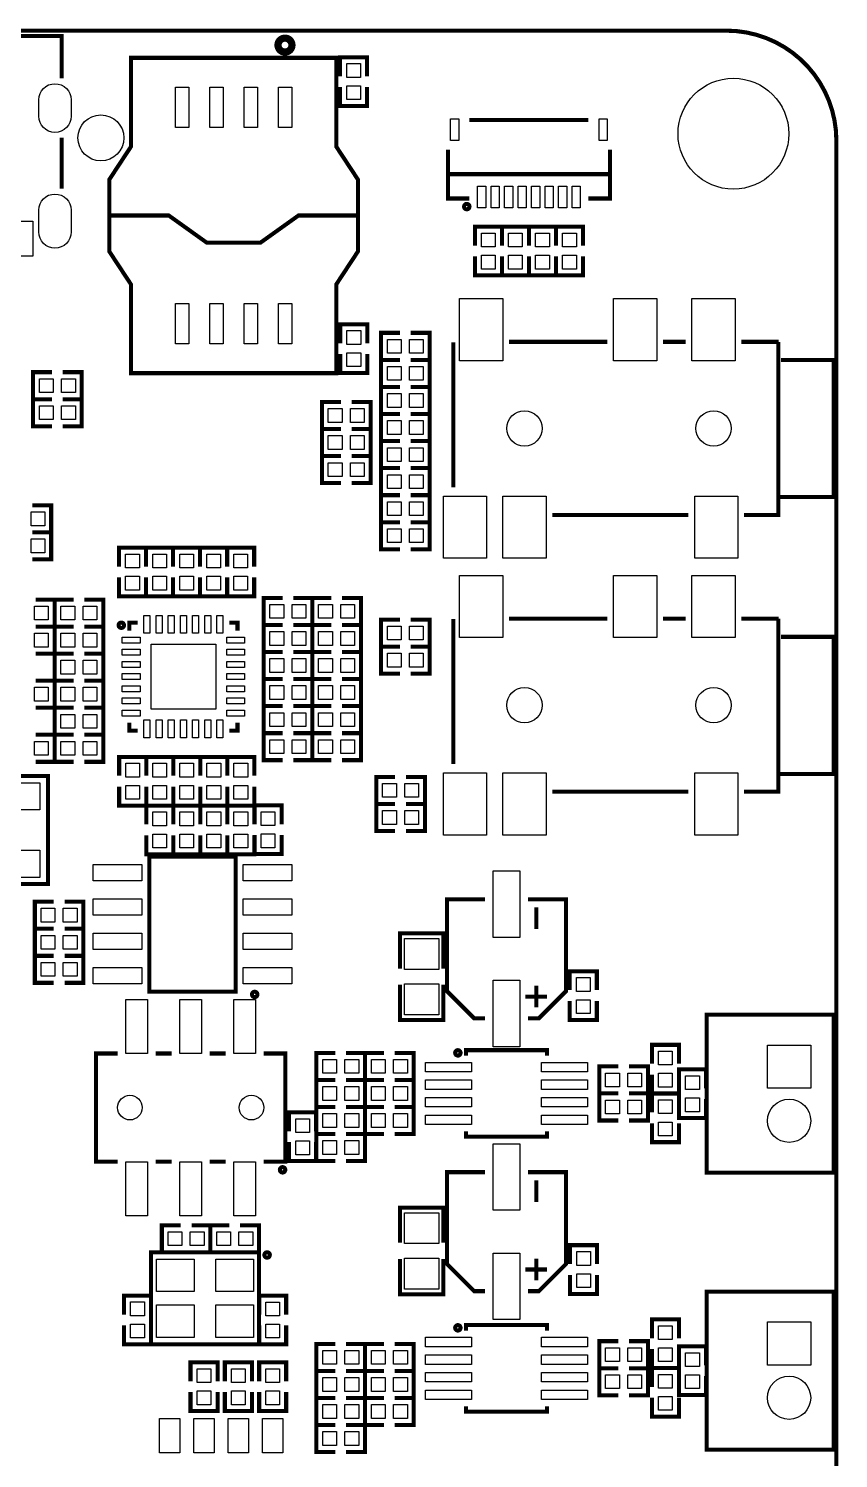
# Model space of a CAD drawing. Extents: x -3 to 4403, y -3 to 3388.
# Drawn here: x 3223 to 4403, y 1306 to 3387 of the extents above; entities that cross this region are included whole.
import ezdxf

# ---------------------------------------------------------------- set-up
doc = ezdxf.new("R2010")
doc.units = 0
for name, color, linetype in [('BG_OUTLINE', 3, 'CONTINUOUS'), ('PG_SILKSCREEN_TOP', 85, 'CONTINUOUS'), ('PIN_TOP', 12, 'CONTINUOUS')]:
    doc.layers.add(name, color=color, linetype=linetype)

msp = doc.modelspace()

# ---------------------------------------------------------------- linework, layer by layer
at = {"layer": 'BG_OUTLINE', "const_width": 6}
msp.add_lwpolyline([(160, 0), (4240, 0, 0.414214), (4400, 160), (4400, 3224, 0.414214), (4240, 3384), (160, 3384, 0.414214), (0, 3224), (0, 160, 0.414214), (160, 0)], format="xyb", dxfattribs=at)
at = {"layer": 'PG_SILKSCREEN_TOP', "const_width": 5.91}
for points in [[(3271.47, 3314.38), (3271.47, 3376.31), (2911.47, 3376.31), (2911.47, 3314.38)], [(3671.45, 3344.44), (3671.45, 3215.11), (3702.94, 3167.27), (3702.94, 3062.55), (3671.45, 3014.71), (3671.45, 2885.38), (3372.23, 2885.38), (3372.23, 3014.71), (3340.74, 3062.55), (3340.74, 3167.27), (3372.23, 3215.11), (3372.23, 3344.44), (3671.45, 3344.44)], [(3676.93, 3317.65), (3676.93, 3345.21), (3716.31, 3345.21), (3716.31, 3317.65)], [(3676.93, 3301.91), (3676.93, 3274.35), (3716.31, 3274.35), (3716.31, 3301.91)], [(4038.7, 3253.86), (3865.48, 3253.86)], [(3271.47, 3153.75), (3271.47, 3228.4)], [(3865.48, 3139.69), (3833.98, 3139.69), (3833.98, 3210.56)], [(4038.7, 3139.69), (4070.2, 3139.69), (4070.2, 3210.56)], [(4070.2, 3175.12), (3833.98, 3175.12)], [(3702.94, 3114.91), (3616.33, 3114.91), (3561.21, 3075.54), (3482.47, 3075.54), (3427.35, 3114.91), (3340.74, 3114.91)], [(3873.33, 3070.98), (3873.33, 3098.54), (3912.71, 3098.54), (3912.71, 3070.98)], [(3912.71, 3070.98), (3912.71, 3098.54), (3952.09, 3098.54), (3952.09, 3070.98)], [(3991.47, 3070.98), (3991.47, 3098.54), (3952.09, 3098.54), (3952.09, 3070.98)], [(3991.47, 3070.98), (3991.47, 3098.54), (4030.85, 3098.54), (4030.85, 3070.98)], [(3873.33, 3055.24), (3873.33, 3027.68), (3912.71, 3027.68), (3912.71, 3055.24)], [(3912.71, 3055.24), (3912.71, 3027.68), (3952.09, 3027.68), (3952.09, 3055.24)], [(3991.47, 3055.24), (3991.47, 3027.68), (3952.09, 3027.68), (3952.09, 3055.24)], [(3991.47, 3055.24), (3991.47, 3027.68), (4030.85, 3027.68), (4030.85, 3055.24)], [(3716.67, 2928.98), (3716.67, 2956.54), (3677.29, 2956.54), (3677.29, 2928.98)], [(3764.18, 2904.7), (3736.62, 2904.7), (3736.62, 2944.08), (3764.18, 2944.08)], [(3779.92, 2904.7), (3807.48, 2904.7), (3807.48, 2944.08), (3779.92, 2944.08)], [(3716.67, 2913.24), (3716.67, 2885.68), (3677.29, 2885.68), (3677.29, 2913.24)], [(3841.88, 2930.39), (3841.88, 2719.41)], [(4066.37, 2930.98), (3923.14, 2930.98)], [(4180.54, 2930.98), (4147.55, 2930.98)], [(4316.02, 2930.98), (4261.72, 2930.98)], [(4315.62, 2930.98), (4315.62, 2679.02), (4265.66, 2679.02)], [(3764.18, 2865.32), (3736.62, 2865.32), (3736.62, 2904.7), (3764.18, 2904.7)], [(3779.92, 2865.32), (3807.48, 2865.32), (3807.48, 2904.7), (3779.92, 2904.7)], [(4315.62, 2705), (4395.94, 2705), (4395.94, 2904.61), (4319.36, 2904.61)], [(3257.23, 2886.87), (3229.67, 2886.87), (3229.67, 2847.49), (3257.23, 2847.49)], [(3272.97, 2886.87), (3300.53, 2886.87), (3300.53, 2847.49), (3272.97, 2847.49)], [(3764.18, 2865.32), (3736.62, 2865.32), (3736.62, 2825.94), (3764.18, 2825.94)], [(3779.92, 2865.32), (3807.48, 2865.32), (3807.48, 2825.94), (3779.92, 2825.94)], [(3257.23, 2847.49), (3229.67, 2847.49), (3229.67, 2808.11), (3257.23, 2808.11)], [(3272.97, 2847.49), (3300.53, 2847.49), (3300.53, 2808.11), (3272.97, 2808.11)], [(3678.13, 2804.07), (3650.57, 2804.07), (3650.57, 2843.45), (3678.13, 2843.45)], [(3693.87, 2804.07), (3721.43, 2804.07), (3721.43, 2843.45), (3693.87, 2843.45)], [(3764.18, 2786.56), (3736.62, 2786.56), (3736.62, 2825.94), (3764.18, 2825.94)], [(3779.92, 2786.56), (3807.48, 2786.56), (3807.48, 2825.94), (3779.92, 2825.94)], [(3678.13, 2764.69), (3650.57, 2764.69), (3650.57, 2804.07), (3678.13, 2804.07)], [(3693.87, 2764.69), (3721.43, 2764.69), (3721.43, 2804.07), (3693.87, 2804.07)], [(3764.18, 2786.56), (3736.62, 2786.56), (3736.62, 2747.18), (3764.18, 2747.18)], [(3779.92, 2786.56), (3807.48, 2786.56), (3807.48, 2747.18), (3779.92, 2747.18)], [(3678.13, 2725.31), (3650.57, 2725.31), (3650.57, 2764.69), (3678.13, 2764.69)], [(3693.87, 2725.31), (3721.43, 2725.31), (3721.43, 2764.69), (3693.87, 2764.69)], [(3764.18, 2747.18), (3736.62, 2747.18), (3736.62, 2707.8), (3764.18, 2707.8)], [(3779.92, 2747.18), (3807.48, 2747.18), (3807.48, 2707.8), (3779.92, 2707.8)], [(3764.18, 2707.8), (3736.62, 2707.8), (3736.62, 2668.42), (3764.18, 2668.42)], [(3779.92, 2707.8), (3807.48, 2707.8), (3807.48, 2668.42), (3779.92, 2668.42)], [(3228.42, 2693.06), (3255.98, 2693.06), (3255.98, 2653.68), (3228.42, 2653.68)], [(3764.18, 2668.42), (3736.62, 2668.42), (3736.62, 2629.04), (3764.18, 2629.04)], [(3779.92, 2668.42), (3807.48, 2668.42), (3807.48, 2629.04), (3779.92, 2629.04)], [(4184.48, 2679.02), (3986.13, 2679.02)], [(3228.42, 2614.3), (3255.98, 2614.3), (3255.98, 2653.68), (3228.42, 2653.68)], [(3354.88, 2603.75), (3354.88, 2631.31), (3394.26, 2631.31), (3394.26, 2603.75)], [(3433.64, 2603.75), (3433.64, 2631.31), (3394.26, 2631.31), (3394.26, 2603.75)], [(3473.02, 2603.75), (3473.02, 2631.31), (3433.64, 2631.31), (3433.64, 2603.75)], [(3473.02, 2603.75), (3473.02, 2631.31), (3512.4, 2631.31), (3512.4, 2603.75)], [(3551.78, 2603.75), (3551.78, 2631.31), (3512.4, 2631.31), (3512.4, 2603.75)], [(3354.88, 2588.01), (3354.88, 2560.45), (3394.26, 2560.45), (3394.26, 2588.01)], [(3433.64, 2588.01), (3433.64, 2560.45), (3394.26, 2560.45), (3394.26, 2588.01)], [(3473.02, 2588.01), (3473.02, 2560.45), (3433.64, 2560.45), (3433.64, 2588.01)], [(3473.02, 2588.01), (3473.02, 2560.45), (3512.4, 2560.45), (3512.4, 2588.01)], [(3551.78, 2588.01), (3551.78, 2560.45), (3512.4, 2560.45), (3512.4, 2588.01)], [(3593.11, 2558.27), (3565.55, 2558.27), (3565.55, 2518.89), (3593.11, 2518.89)], [(3608.85, 2558.27), (3636.41, 2558.27), (3636.41, 2518.89), (3608.85, 2518.89)], [(3663.97, 2558.27), (3636.41, 2558.27), (3636.41, 2518.89), (3663.97, 2518.89)], [(3679.71, 2558.27), (3707.27, 2558.27), (3707.27, 2518.89), (3679.71, 2518.89)], [(3233.51, 2555.85), (3261.07, 2555.85), (3261.07, 2516.47), (3233.51, 2516.47)], [(3288.63, 2516.47), (3261.07, 2516.47), (3261.07, 2555.85), (3288.63, 2555.85)], [(3304.37, 2516.47), (3331.93, 2516.47), (3331.93, 2555.85), (3304.37, 2555.85)], [(3233.51, 2477.09), (3261.07, 2477.09), (3261.07, 2516.47), (3233.51, 2516.47)], [(3288.63, 2516.47), (3261.07, 2516.47), (3261.07, 2477.09), (3288.63, 2477.09)], [(3304.37, 2516.47), (3331.93, 2516.47), (3331.93, 2477.09), (3304.37, 2477.09)], [(3370, 2510.57), (3370, 2522.38), (3381.81, 2522.38)], [(3515.67, 2522.38), (3527.48, 2522.38), (3527.48, 2510.57)], [(3593.11, 2518.89), (3565.55, 2518.89), (3565.55, 2479.51), (3593.11, 2479.51)], [(3608.85, 2518.89), (3636.41, 2518.89), (3636.41, 2479.51), (3608.85, 2479.51)], [(3663.97, 2518.89), (3636.41, 2518.89), (3636.41, 2479.51), (3663.97, 2479.51)], [(3679.71, 2518.89), (3707.27, 2518.89), (3707.27, 2479.51), (3679.71, 2479.51)], [(3764.18, 2526.69), (3736.62, 2526.69), (3736.62, 2487.31), (3764.18, 2487.31)], [(3779.92, 2526.69), (3807.48, 2526.69), (3807.48, 2487.31), (3779.92, 2487.31)], [(3841.88, 2527.39), (3841.88, 2316.41)], [(4066.37, 2527.98), (3923.14, 2527.98)], [(4180.54, 2527.98), (4147.55, 2527.98)], [(4316.02, 2527.98), (4261.72, 2527.98)], [(4315.62, 2527.98), (4315.62, 2276.02), (4265.66, 2276.02)], [(4315.62, 2302), (4395.94, 2302), (4395.94, 2501.61), (4319.36, 2501.61)], [(3288.63, 2437.71), (3261.07, 2437.71), (3261.07, 2477.09), (3288.63, 2477.09)], [(3304.37, 2437.71), (3331.93, 2437.71), (3331.93, 2477.09), (3304.37, 2477.09)], [(3593.11, 2479.51), (3565.55, 2479.51), (3565.55, 2440.13), (3593.11, 2440.13)], [(3608.85, 2479.51), (3636.41, 2479.51), (3636.41, 2440.13), (3608.85, 2440.13)], [(3663.97, 2479.51), (3636.41, 2479.51), (3636.41, 2440.13), (3663.97, 2440.13)], [(3679.71, 2479.51), (3707.27, 2479.51), (3707.27, 2440.13), (3679.71, 2440.13)], [(3764.18, 2447.93), (3736.62, 2447.93), (3736.62, 2487.31), (3764.18, 2487.31)], [(3779.92, 2447.93), (3807.48, 2447.93), (3807.48, 2487.31), (3779.92, 2487.31)], [(3233.51, 2437.71), (3261.07, 2437.71), (3261.07, 2398.33), (3233.51, 2398.33)], [(3288.63, 2398.33), (3261.07, 2398.33), (3261.07, 2437.71), (3288.63, 2437.71)], [(3304.37, 2398.33), (3331.93, 2398.33), (3331.93, 2437.71), (3304.37, 2437.71)], [(3593.11, 2440.13), (3565.55, 2440.13), (3565.55, 2400.75), (3593.11, 2400.75)], [(3608.85, 2440.13), (3636.41, 2440.13), (3636.41, 2400.75), (3608.85, 2400.75)], [(3663.97, 2440.13), (3636.41, 2440.13), (3636.41, 2400.75), (3663.97, 2400.75)], [(3679.71, 2440.13), (3707.27, 2440.13), (3707.27, 2400.75), (3679.71, 2400.75)], [(3288.63, 2398.33), (3261.07, 2398.33), (3261.07, 2358.95), (3288.63, 2358.95)], [(3304.37, 2398.33), (3331.93, 2398.33), (3331.93, 2358.95), (3304.37, 2358.95)], [(3593.11, 2400.75), (3565.55, 2400.75), (3565.55, 2361.37), (3593.11, 2361.37)], [(3608.85, 2400.75), (3636.41, 2400.75), (3636.41, 2361.37), (3608.85, 2361.37)], [(3663.97, 2400.75), (3636.41, 2400.75), (3636.41, 2361.37), (3663.97, 2361.37)], [(3679.71, 2400.75), (3707.27, 2400.75), (3707.27, 2361.37), (3679.71, 2361.37)], [(3381.81, 2364.9), (3370, 2364.9), (3370, 2376.71)], [(3527.48, 2376.71), (3527.48, 2364.9), (3515.67, 2364.9)], [(3233.51, 2358.95), (3261.07, 2358.95), (3261.07, 2319.57), (3233.51, 2319.57)], [(3288.63, 2319.57), (3261.07, 2319.57), (3261.07, 2358.95), (3288.63, 2358.95)], [(3304.37, 2319.57), (3331.93, 2319.57), (3331.93, 2358.95), (3304.37, 2358.95)], [(3593.11, 2361.37), (3565.55, 2361.37), (3565.55, 2321.99), (3593.11, 2321.99)], [(3608.85, 2361.37), (3636.41, 2361.37), (3636.41, 2321.99), (3608.85, 2321.99)], [(3663.97, 2361.37), (3636.41, 2361.37), (3636.41, 2321.99), (3663.97, 2321.99)], [(3679.71, 2361.37), (3707.27, 2361.37), (3707.27, 2321.99), (3679.71, 2321.99)], [(3355.1, 2299.27), (3355.1, 2326.83), (3394.48, 2326.83), (3394.48, 2299.27)], [(3433.86, 2299.27), (3433.86, 2326.83), (3394.48, 2326.83), (3394.48, 2299.27)], [(3473.24, 2299.27), (3473.24, 2326.83), (3433.86, 2326.83), (3433.86, 2299.27)], [(3512.62, 2299.27), (3512.62, 2326.83), (3473.24, 2326.83), (3473.24, 2299.27)], [(3552, 2299.27), (3552, 2326.83), (3512.62, 2326.83), (3512.62, 2299.27)], [(3157.03, 2141.61), (3157.03, 2299.09), (3251.51, 2299.09), (3251.51, 2141.61), (3157.03, 2141.61)], [(3757.18, 2297.69), (3729.62, 2297.69), (3729.62, 2258.31), (3757.18, 2258.31)], [(3772.92, 2297.69), (3800.48, 2297.69), (3800.48, 2258.31), (3772.92, 2258.31)], [(3355.1, 2283.53), (3355.1, 2255.97), (3394.48, 2255.97), (3394.48, 2283.53)], [(3433.86, 2283.53), (3433.86, 2255.97), (3394.48, 2255.97), (3394.48, 2283.53)], [(3473.24, 2283.53), (3473.24, 2255.97), (3433.86, 2255.97), (3433.86, 2283.53)], [(3512.62, 2283.53), (3512.62, 2255.97), (3473.24, 2255.97), (3473.24, 2283.53)], [(3552, 2283.53), (3552, 2255.97), (3512.62, 2255.97), (3512.62, 2283.53)], [(4184.48, 2276.02), (3986.13, 2276.02)], [(3433.86, 2228.41), (3433.86, 2255.97), (3394.48, 2255.97), (3394.48, 2228.41)], [(3473.24, 2228.41), (3473.24, 2255.97), (3433.86, 2255.97), (3433.86, 2228.41)], [(3512.62, 2228.41), (3512.62, 2255.97), (3473.24, 2255.97), (3473.24, 2228.41)], [(3552, 2228.41), (3552, 2255.97), (3512.62, 2255.97), (3512.62, 2228.41)], [(3552.32, 2228.59), (3552.32, 2256.15), (3591.7, 2256.15), (3591.7, 2228.59)], [(3757.18, 2218.93), (3729.62, 2218.93), (3729.62, 2258.31), (3757.18, 2258.31)], [(3772.92, 2218.93), (3800.48, 2218.93), (3800.48, 2258.31), (3772.92, 2258.31)], [(3433.86, 2212.67), (3433.86, 2185.11), (3394.48, 2185.11), (3394.48, 2212.67)], [(3473.24, 2212.67), (3473.24, 2185.11), (3433.86, 2185.11), (3433.86, 2212.67)], [(3512.62, 2212.67), (3512.62, 2185.11), (3473.24, 2185.11), (3473.24, 2212.67)], [(3552, 2212.67), (3552, 2185.11), (3512.62, 2185.11), (3512.62, 2212.67)], [(3552.32, 2212.85), (3552.32, 2185.29), (3591.7, 2185.29), (3591.7, 2212.85)], [(3398.99, 1984.94), (3398.99, 2181.8), (3524.97, 2181.8), (3524.97, 1984.94), (3398.99, 1984.94)], [(3259.75, 2076.61), (3232.19, 2076.61), (3232.19, 2115.99), (3259.75, 2115.99)], [(3275.49, 2076.61), (3303.05, 2076.61), (3303.05, 2115.99), (3275.49, 2115.99)], [(3887.9, 1946.3), (3872.16, 1946.3), (3832.79, 1985.67), (3832.79, 2119.52), (3887.9, 2119.52)], [(3950.9, 1946.3), (3966.64, 1946.3), (4006.01, 1985.67), (4006.01, 2119.52), (3950.9, 2119.52)], [(3962.71, 2076.22), (3962.71, 2107.71)], [(3259.75, 2037.23), (3232.19, 2037.23), (3232.19, 2076.61), (3259.75, 2076.61)], [(3275.49, 2037.23), (3303.05, 2037.23), (3303.05, 2076.61), (3275.49, 2076.61)], [(3827.23, 2018.67), (3827.23, 2069.85), (3764.23, 2069.85), (3764.23, 2018.67)], [(3259.75, 1997.85), (3232.19, 1997.85), (3232.19, 2037.23), (3259.75, 2037.23)], [(3275.49, 1997.85), (3303.05, 1997.85), (3303.05, 2037.23), (3275.49, 2037.23)], [(4011.62, 1987.22), (4011.62, 2014.78), (4051, 2014.78), (4051, 1987.22)], [(3764.23, 1995.05), (3764.23, 1943.87), (3827.23, 1943.87), (3827.23, 1995.05)], [(3978.46, 1977.79), (3946.96, 1977.79)], [(3962.71, 1962.04), (3962.71, 1993.54)], [(4011.62, 1971.48), (4011.62, 1943.92), (4051, 1943.92), (4051, 1971.48)], [(4211.14, 1951.45), (4211.14, 1721.45), (4396.14, 1721.45), (4396.14, 1951.45), (4211.14, 1951.45)], [(3352.97, 1737.49), (3321.47, 1737.49), (3321.47, 1894.97), (3352.97, 1894.97)], [(3431.71, 1894.97), (3408.09, 1894.97)], [(3510.45, 1894.97), (3486.83, 1894.97)], [(3565.57, 1737.49), (3597.07, 1737.49), (3597.07, 1894.97), (3565.57, 1894.97)], [(3670.04, 1895.93), (3642.48, 1895.93), (3642.48, 1856.55), (3670.04, 1856.55)], [(3685.78, 1895.93), (3713.34, 1895.93), (3713.34, 1856.55), (3685.78, 1856.55)], [(3740.9, 1895.93), (3713.34, 1895.93), (3713.34, 1856.55), (3740.9, 1856.55)], [(3756.64, 1895.93), (3784.2, 1895.93), (3784.2, 1856.55), (3756.64, 1856.55)], [(3978.46, 1891.98), (3978.46, 1899.85), (3860.34, 1899.85), (3860.34, 1891.98)], [(4131.24, 1880.11), (4131.24, 1907.67), (4170.62, 1907.67), (4170.62, 1880.11)], [(4082.16, 1876.24), (4054.6, 1876.24), (4054.6, 1836.86), (4082.16, 1836.86)], [(4097.9, 1876.24), (4125.46, 1876.24), (4125.46, 1836.86), (4097.9, 1836.86)], [(4210.16, 1844.32), (4210.16, 1871.88), (4170.78, 1871.88), (4170.78, 1844.32)], [(3670.04, 1817.17), (3642.48, 1817.17), (3642.48, 1856.55), (3670.04, 1856.55)], [(3685.78, 1817.17), (3713.34, 1817.17), (3713.34, 1856.55), (3685.78, 1856.55)], [(3740.9, 1817.17), (3713.34, 1817.17), (3713.34, 1856.55), (3740.9, 1856.55)], [(3756.64, 1817.17), (3784.2, 1817.17), (3784.2, 1856.55), (3756.64, 1856.55)], [(4131.24, 1864.37), (4131.24, 1836.81), (4170.62, 1836.81), (4170.62, 1864.37)], [(4082.16, 1836.86), (4054.6, 1836.86), (4054.6, 1797.48), (4082.16, 1797.48)], [(4097.9, 1836.86), (4125.46, 1836.86), (4125.46, 1797.48), (4097.9, 1797.48)], [(4170.62, 1809.25), (4170.62, 1836.81), (4131.24, 1836.81), (4131.24, 1809.25)], [(3642.08, 1781.75), (3642.08, 1809.31), (3602.7, 1809.31), (3602.7, 1781.75)], [(3670.04, 1777.79), (3642.48, 1777.79), (3642.48, 1817.17), (3670.04, 1817.17)], [(3685.78, 1777.79), (3713.34, 1777.79), (3713.34, 1817.17), (3685.78, 1817.17)], [(3740.9, 1777.79), (3713.34, 1777.79), (3713.34, 1817.17), (3740.9, 1817.17)], [(3756.64, 1777.79), (3784.2, 1777.79), (3784.2, 1817.17), (3756.64, 1817.17)], [(4210.16, 1828.58), (4210.16, 1801.02), (4170.78, 1801.02), (4170.78, 1828.58)], [(4170.62, 1793.51), (4170.62, 1765.95), (4131.24, 1765.95), (4131.24, 1793.51)], [(3670.04, 1777.79), (3642.48, 1777.79), (3642.48, 1738.41), (3670.04, 1738.41)], [(3685.78, 1777.79), (3713.34, 1777.79), (3713.34, 1738.41), (3685.78, 1738.41)], [(3978.46, 1781.74), (3978.46, 1773.87), (3860.34, 1773.87), (3860.34, 1781.74)], [(3642.08, 1766.01), (3642.08, 1738.45), (3602.7, 1738.45), (3602.7, 1766.01)], [(3431.71, 1737.49), (3408.09, 1737.49)], [(3510.45, 1737.49), (3486.83, 1737.49)], [(3887.9, 1549.04), (3872.16, 1549.04), (3832.79, 1588.41), (3832.79, 1722.26), (3887.9, 1722.26)], [(3950.9, 1549.04), (3966.64, 1549.04), (4006.01, 1588.41), (4006.01, 1722.26), (3950.9, 1722.26)], [(3962.71, 1678.96), (3962.71, 1710.45)], [(3827.23, 1619.41), (3827.23, 1670.59), (3764.23, 1670.59), (3764.23, 1619.41)], [(3444.77, 1645.06), (3417.21, 1645.06), (3417.21, 1605.68), (3444.77, 1605.68)], [(3460.51, 1645.06), (3488.07, 1645.06), (3488.07, 1605.68), (3460.51, 1605.68)], [(3515.63, 1605.68), (3488.07, 1605.68), (3488.07, 1645.06), (3515.63, 1645.06)], [(3531.37, 1605.68), (3558.93, 1605.68), (3558.93, 1645.06), (3531.37, 1645.06)], [(3558.85, 1605.67), (3401.37, 1605.67), (3401.37, 1471.81), (3558.85, 1471.81), (3558.85, 1605.67)], [(4012.01, 1588.4), (4012.01, 1615.96), (4051.39, 1615.96), (4051.39, 1588.4)], [(3764.23, 1595.79), (3764.23, 1544.61), (3827.23, 1544.61), (3827.23, 1595.79)], [(3978.46, 1580.53), (3946.96, 1580.53)], [(3962.71, 1564.78), (3962.71, 1596.28)], [(4012.01, 1572.66), (4012.01, 1545.1), (4051.39, 1545.1), (4051.39, 1572.66)], [(3362.17, 1515.03), (3362.17, 1542.59), (3401.55, 1542.59), (3401.55, 1515.03)], [(3559.04, 1514.92), (3559.04, 1542.48), (3598.42, 1542.48), (3598.42, 1514.92)], [(4211.07, 1548.31), (4211.07, 1318.31), (4396.07, 1318.31), (4396.07, 1548.31), (4211.07, 1548.31)], [(3362.17, 1499.29), (3362.17, 1471.73), (3401.55, 1471.73), (3401.55, 1499.29)], [(3559.04, 1499.18), (3559.04, 1471.62), (3598.42, 1471.62), (3598.42, 1499.18)], [(3978.46, 1491.72), (3978.46, 1499.59), (3860.34, 1499.59), (3860.34, 1491.72)], [(4131.22, 1480.47), (4131.22, 1508.03), (4170.6, 1508.03), (4170.6, 1480.47)], [(4082.16, 1476.26), (4054.6, 1476.26), (4054.6, 1436.88), (4082.16, 1436.88)], [(4097.9, 1476.26), (4125.46, 1476.26), (4125.46, 1436.88), (4097.9, 1436.88)], [(3670.04, 1472.29), (3642.48, 1472.29), (3642.48, 1432.91), (3670.04, 1432.91)], [(3685.78, 1472.29), (3713.34, 1472.29), (3713.34, 1432.91), (3685.78, 1432.91)], [(3740.9, 1472.29), (3713.34, 1472.29), (3713.34, 1432.91), (3740.9, 1432.91)], [(3756.64, 1472.29), (3784.2, 1472.29), (3784.2, 1432.91), (3756.64, 1432.91)], [(4131.22, 1464.73), (4131.22, 1437.17), (4170.6, 1437.17), (4170.6, 1464.73)], [(4210.08, 1441.18), (4210.08, 1468.74), (4170.7, 1468.74), (4170.7, 1441.18)], [(3459.04, 1417.8), (3459.04, 1445.36), (3498.42, 1445.36), (3498.42, 1417.8)], [(3509.04, 1417.8), (3509.04, 1445.36), (3548.42, 1445.36), (3548.42, 1417.8)], [(3559.04, 1417.8), (3559.04, 1445.36), (3598.42, 1445.36), (3598.42, 1417.8)], [(4082.16, 1436.88), (4054.6, 1436.88), (4054.6, 1397.5), (4082.16, 1397.5)], [(4097.9, 1436.88), (4125.46, 1436.88), (4125.46, 1397.5), (4097.9, 1397.5)], [(4170.6, 1409.61), (4170.6, 1437.17), (4131.22, 1437.17), (4131.22, 1409.61)], [(3670.04, 1393.53), (3642.48, 1393.53), (3642.48, 1432.91), (3670.04, 1432.91)], [(3685.78, 1393.53), (3713.34, 1393.53), (3713.34, 1432.91), (3685.78, 1432.91)], [(3740.9, 1393.53), (3713.34, 1393.53), (3713.34, 1432.91), (3740.9, 1432.91)], [(3756.64, 1393.53), (3784.2, 1393.53), (3784.2, 1432.91), (3756.64, 1432.91)], [(4210.08, 1425.44), (4210.08, 1397.88), (4170.7, 1397.88), (4170.7, 1425.44)], [(3459.04, 1402.06), (3459.04, 1374.5), (3498.42, 1374.5), (3498.42, 1402.06)], [(3509.04, 1402.06), (3509.04, 1374.5), (3548.42, 1374.5), (3548.42, 1402.06)], [(3559.04, 1402.06), (3559.04, 1374.5), (3598.42, 1374.5), (3598.42, 1402.06)], [(3670.04, 1354.15), (3642.48, 1354.15), (3642.48, 1393.53), (3670.04, 1393.53)], [(3685.78, 1354.15), (3713.34, 1354.15), (3713.34, 1393.53), (3685.78, 1393.53)], [(3740.9, 1354.15), (3713.34, 1354.15), (3713.34, 1393.53), (3740.9, 1393.53)], [(3756.64, 1354.15), (3784.2, 1354.15), (3784.2, 1393.53), (3756.64, 1393.53)], [(4170.6, 1393.87), (4170.6, 1366.31), (4131.22, 1366.31), (4131.22, 1393.87)], [(3978.46, 1381.48), (3978.46, 1373.61), (3860.34, 1373.61), (3860.34, 1381.48)], [(3670.04, 1354.15), (3642.48, 1354.15), (3642.48, 1314.77), (3670.04, 1314.77)], [(3685.78, 1354.15), (3713.34, 1354.15), (3713.34, 1314.77), (3685.78, 1314.77)]]:
    msp.add_lwpolyline(points, dxfattribs=at)
for points in [[(3609.09, 3362.94, 1.00012), (3584.2, 3362.94, 0.99988), (3609.09, 3362.94)], [(3604.52, 3362.94, 1.00019), (3588.77, 3362.94, 0.99981), (3604.52, 3362.94)], [(3865.48, 3127.88, 0.999461), (3857.6, 3127.88, 1.00054), (3865.48, 3127.88)], [(3362.12, 2518.44, 0.999529), (3354.26, 2518.45, 1.000471), (3362.12, 2518.44)], [(3556.46, 1981.01, 0.999439), (3548.6, 1981.01, 1.000561), (3556.46, 1981.01)], [(3852.47, 1895.92, 1.00003), (3844.6, 1895.91, 0.99997), (3852.47, 1895.92)], [(3597.07, 1725.68, 0.9997), (3589.19, 1725.68, 1.0003), (3597.07, 1725.68)], [(3574.6, 1601.73, 1.00054), (3566.72, 1601.73, 0.999461), (3574.6, 1601.73)], [(3852.47, 1495.66, 1.00003), (3844.6, 1495.65, 0.99997), (3852.47, 1495.66)]]:
    msp.add_lwpolyline(points, format="xyb", dxfattribs=at)
at = {"layer": 'PIN_TOP'}
for points in [[(3706.66, 3315.88), (3686.58, 3315.88), (3686.58, 3335.96), (3706.66, 3335.96)], [(3456.685, 3242.86), (3436.995, 3242.86), (3436.995, 3301.92), (3456.685, 3301.92)], [(3506.685, 3242.86), (3486.995, 3242.86), (3486.995, 3301.92), (3506.685, 3301.92)], [(3556.685, 3242.86), (3536.995, 3242.86), (3536.995, 3301.92), (3556.685, 3301.92)], [(3606.685, 3242.86), (3586.995, 3242.86), (3586.995, 3301.92), (3606.685, 3301.92)], [(3706.66, 3283.6), (3686.58, 3283.6), (3686.58, 3303.68), (3706.66, 3303.68)], [(3837.915, 3255.83), (3849.725, 3255.83), (3849.725, 3224.33), (3837.915, 3224.33)], [(4054.455, 3255.83), (4066.265, 3255.83), (4066.265, 3224.33), (4054.455, 3224.33)], [(3877.285, 3157.41), (3889.095, 3157.41), (3889.095, 3125.91), (3877.285, 3125.91)], [(3896.975, 3157.41), (3908.785, 3157.41), (3908.785, 3125.91), (3896.975, 3125.91)], [(3916.655, 3157.41), (3928.465, 3157.41), (3928.465, 3125.91), (3916.655, 3125.91)], [(3936.345, 3157.41), (3948.155, 3157.41), (3948.155, 3125.91), (3936.345, 3125.91)], [(3956.025, 3157.41), (3967.835, 3157.41), (3967.835, 3125.91), (3956.025, 3125.91)], [(3975.715, 3157.41), (3987.525, 3157.41), (3987.525, 3125.91), (3975.715, 3125.91)], [(3995.395, 3157.41), (4007.205, 3157.41), (4007.205, 3125.91), (3995.395, 3125.91)], [(4015.085, 3157.41), (4026.895, 3157.41), (4026.895, 3125.91), (4015.085, 3125.91)], [(3205.64, 3106.82), (3229.26, 3106.82), (3229.26, 3055.64), (3205.64, 3055.64)], [(3903.06, 3069.21), (3882.98, 3069.21), (3882.98, 3089.29), (3903.06, 3089.29)], [(3942.44, 3069.21), (3922.36, 3069.21), (3922.36, 3089.29), (3942.44, 3089.29)], [(3961.74, 3089.29), (3981.82, 3089.29), (3981.82, 3069.21), (3961.74, 3069.21)], [(4021.2, 3069.21), (4001.12, 3069.21), (4001.12, 3089.29), (4021.2, 3089.29)], [(3903.06, 3036.93), (3882.98, 3036.93), (3882.98, 3057.01), (3903.06, 3057.01)], [(3942.44, 3036.93), (3922.36, 3036.93), (3922.36, 3057.01), (3942.44, 3057.01)], [(3961.74, 3057.01), (3981.82, 3057.01), (3981.82, 3036.93), (3961.74, 3036.93)], [(4021.2, 3036.93), (4001.12, 3036.93), (4001.12, 3057.01), (4021.2, 3057.01)], [(3456.685, 2927.9), (3436.995, 2927.9), (3436.995, 2986.96), (3456.685, 2986.96)], [(3506.685, 2927.9), (3486.995, 2927.9), (3486.995, 2986.96), (3506.685, 2986.96)], [(3556.685, 2927.9), (3536.995, 2927.9), (3536.995, 2986.96), (3556.685, 2986.96)], [(3606.685, 2927.9), (3586.995, 2927.9), (3586.995, 2986.96), (3606.685, 2986.96)], [(3851.055, 2993.975), (3914.045, 2993.975), (3914.045, 2903.425), (3851.055, 2903.425)], [(4075.465, 2993.975), (4138.455, 2993.975), (4138.455, 2903.425), (4075.465, 2903.425)], [(4189.635, 2993.975), (4252.625, 2993.975), (4252.625, 2903.425), (4189.635, 2903.425)], [(3686.94, 2947.29), (3707.02, 2947.29), (3707.02, 2927.21), (3686.94, 2927.21)], [(3686.94, 2915.01), (3707.02, 2915.01), (3707.02, 2894.93), (3686.94, 2894.93)], [(3765.95, 2934.43), (3765.95, 2914.35), (3745.87, 2914.35), (3745.87, 2934.43)], [(3798.23, 2934.43), (3798.23, 2914.35), (3778.15, 2914.35), (3778.15, 2934.43)], [(3765.95, 2895.05), (3765.95, 2874.97), (3745.87, 2874.97), (3745.87, 2895.05)], [(3798.23, 2895.05), (3798.23, 2874.97), (3778.15, 2874.97), (3778.15, 2895.05)], [(3238.92, 2857.14), (3238.92, 2877.22), (3259, 2877.22), (3259, 2857.14)], [(3271.2, 2857.14), (3271.2, 2877.22), (3291.28, 2877.22), (3291.28, 2857.14)], [(3745.87, 2835.59), (3745.87, 2855.67), (3765.95, 2855.67), (3765.95, 2835.59)], [(3778.15, 2835.59), (3778.15, 2855.67), (3798.23, 2855.67), (3798.23, 2835.59)], [(3238.92, 2817.76), (3238.92, 2837.84), (3259, 2837.84), (3259, 2817.76)], [(3271.2, 2817.76), (3271.2, 2837.84), (3291.28, 2837.84), (3291.28, 2817.76)], [(3679.9, 2833.8), (3679.9, 2813.72), (3659.82, 2813.72), (3659.82, 2833.8)], [(3712.18, 2833.8), (3712.18, 2813.72), (3692.1, 2813.72), (3692.1, 2833.8)], [(3765.95, 2816.29), (3765.95, 2796.21), (3745.87, 2796.21), (3745.87, 2816.29)], [(3798.23, 2816.29), (3798.23, 2796.21), (3778.15, 2796.21), (3778.15, 2816.29)], [(3679.9, 2794.42), (3679.9, 2774.34), (3659.82, 2774.34), (3659.82, 2794.42)], [(3712.18, 2794.42), (3712.18, 2774.34), (3692.1, 2774.34), (3692.1, 2794.42)], [(3745.87, 2756.83), (3745.87, 2776.91), (3765.95, 2776.91), (3765.95, 2756.83)], [(3778.15, 2756.83), (3778.15, 2776.91), (3798.23, 2776.91), (3798.23, 2756.83)], [(3679.9, 2755.04), (3679.9, 2734.96), (3659.82, 2734.96), (3659.82, 2755.04)], [(3712.18, 2755.04), (3712.18, 2734.96), (3692.1, 2734.96), (3692.1, 2755.04)], [(3745.87, 2717.45), (3745.87, 2737.53), (3765.95, 2737.53), (3765.95, 2717.45)], [(3778.15, 2717.45), (3778.15, 2737.53), (3798.23, 2737.53), (3798.23, 2717.45)], [(3827.435, 2706.575), (3890.425, 2706.575), (3890.425, 2616.025), (3827.435, 2616.025)], [(3914.045, 2706.575), (3977.035, 2706.575), (3977.035, 2616.025), (3914.045, 2616.025)], [(4193.575, 2706.575), (4256.565, 2706.575), (4256.565, 2616.025), (4193.575, 2616.025)], [(3745.87, 2678.07), (3745.87, 2698.15), (3765.95, 2698.15), (3765.95, 2678.07)], [(3778.15, 2678.07), (3778.15, 2698.15), (3798.23, 2698.15), (3798.23, 2678.07)], [(3226.65, 2663.33), (3226.65, 2683.41), (3246.73, 2683.41), (3246.73, 2663.33)], [(3246.73, 2644.03), (3246.73, 2623.95), (3226.65, 2623.95), (3226.65, 2644.03)], [(3745.87, 2638.69), (3745.87, 2658.77), (3765.95, 2658.77), (3765.95, 2638.69)], [(3778.15, 2638.69), (3778.15, 2658.77), (3798.23, 2658.77), (3798.23, 2638.69)], [(3384.61, 2601.98), (3364.53, 2601.98), (3364.53, 2622.06), (3384.61, 2622.06)], [(3403.91, 2622.06), (3423.99, 2622.06), (3423.99, 2601.98), (3403.91, 2601.98)], [(3443.29, 2622.06), (3463.37, 2622.06), (3463.37, 2601.98), (3443.29, 2601.98)], [(3502.75, 2601.98), (3482.67, 2601.98), (3482.67, 2622.06), (3502.75, 2622.06)], [(3522.05, 2622.06), (3542.13, 2622.06), (3542.13, 2601.98), (3522.05, 2601.98)], [(3384.61, 2569.7), (3364.53, 2569.7), (3364.53, 2589.78), (3384.61, 2589.78)], [(3403.91, 2589.78), (3423.99, 2589.78), (3423.99, 2569.7), (3403.91, 2569.7)], [(3443.29, 2589.78), (3463.37, 2589.78), (3463.37, 2569.7), (3443.29, 2569.7)], [(3502.75, 2569.7), (3482.67, 2569.7), (3482.67, 2589.78), (3502.75, 2589.78)], [(3522.05, 2589.78), (3542.13, 2589.78), (3542.13, 2569.7), (3522.05, 2569.7)], [(3851.055, 2590.975), (3914.045, 2590.975), (3914.045, 2500.425), (3851.055, 2500.425)], [(4075.465, 2590.975), (4138.455, 2590.975), (4138.455, 2500.425), (4075.465, 2500.425)], [(4189.635, 2590.975), (4252.625, 2590.975), (4252.625, 2500.425), (4189.635, 2500.425)], [(3231.74, 2526.12), (3231.74, 2546.2), (3251.82, 2546.2), (3251.82, 2526.12)], [(3290.4, 2546.2), (3290.4, 2526.12), (3270.32, 2526.12), (3270.32, 2546.2)], [(3322.68, 2546.2), (3322.68, 2526.12), (3302.6, 2526.12), (3302.6, 2546.2)], [(3574.8, 2528.54), (3574.8, 2548.62), (3594.88, 2548.62), (3594.88, 2528.54)], [(3607.08, 2528.54), (3607.08, 2548.62), (3627.16, 2548.62), (3627.16, 2528.54)], [(3645.66, 2528.54), (3645.66, 2548.62), (3665.74, 2548.62), (3665.74, 2528.54)], [(3677.94, 2528.54), (3677.94, 2548.62), (3698.02, 2548.62), (3698.02, 2528.54)], [(3391.26, 2532.73), (3399.92, 2532.73), (3399.92, 2506.75), (3391.26, 2506.75)], [(3408.98, 2532.73), (3417.64, 2532.73), (3417.64, 2506.75), (3408.98, 2506.75)], [(3426.69, 2532.73), (3435.35, 2532.73), (3435.35, 2506.75), (3426.69, 2506.75)], [(3444.41, 2532.73), (3453.07, 2532.73), (3453.07, 2506.75), (3444.41, 2506.75)], [(3462.13, 2532.73), (3470.79, 2532.73), (3470.79, 2506.75), (3462.13, 2506.75)], [(3479.84, 2532.73), (3488.5, 2532.73), (3488.5, 2506.75), (3479.84, 2506.75)], [(3497.56, 2532.73), (3506.22, 2532.73), (3506.22, 2506.75), (3497.56, 2506.75)], [(3251.82, 2506.82), (3251.82, 2486.74), (3231.74, 2486.74), (3231.74, 2506.82)], [(3270.32, 2486.74), (3270.32, 2506.82), (3290.4, 2506.82), (3290.4, 2486.74)], [(3302.6, 2486.74), (3302.6, 2506.82), (3322.68, 2506.82), (3322.68, 2486.74)], [(3359.65, 2492.46), (3359.65, 2501.12), (3385.63, 2501.12), (3385.63, 2492.46)], [(3537.83, 2501.12), (3537.83, 2492.46), (3511.85, 2492.46), (3511.85, 2501.12)], [(3574.8, 2489.16), (3574.8, 2509.24), (3594.88, 2509.24), (3594.88, 2489.16)], [(3607.08, 2489.16), (3607.08, 2509.24), (3627.16, 2509.24), (3627.16, 2489.16)], [(3645.66, 2489.16), (3645.66, 2509.24), (3665.74, 2509.24), (3665.74, 2489.16)], [(3677.94, 2489.16), (3677.94, 2509.24), (3698.02, 2509.24), (3698.02, 2489.16)], [(3745.87, 2496.96), (3745.87, 2517.04), (3765.95, 2517.04), (3765.95, 2496.96)], [(3778.15, 2496.96), (3778.15, 2517.04), (3798.23, 2517.04), (3798.23, 2496.96)], [(3359.65, 2474.74), (3359.65, 2483.4), (3385.63, 2483.4), (3385.63, 2474.74)], [(3401.495, 2490.885), (3495.985, 2490.885), (3495.985, 2396.395), (3401.495, 2396.395)], [(3537.83, 2483.4), (3537.83, 2474.74), (3511.85, 2474.74), (3511.85, 2483.4)], [(3765.95, 2477.66), (3765.95, 2457.58), (3745.87, 2457.58), (3745.87, 2477.66)], [(3798.23, 2477.66), (3798.23, 2457.58), (3778.15, 2457.58), (3778.15, 2477.66)], [(3290.4, 2467.44), (3290.4, 2447.36), (3270.32, 2447.36), (3270.32, 2467.44)], [(3322.68, 2467.44), (3322.68, 2447.36), (3302.6, 2447.36), (3302.6, 2467.44)], [(3359.65, 2457.03), (3359.65, 2465.69), (3385.63, 2465.69), (3385.63, 2457.03)], [(3537.83, 2465.69), (3537.83, 2457.03), (3511.85, 2457.03), (3511.85, 2465.69)], [(3574.8, 2449.78), (3574.8, 2469.86), (3594.88, 2469.86), (3594.88, 2449.78)], [(3607.08, 2449.78), (3607.08, 2469.86), (3627.16, 2469.86), (3627.16, 2449.78)], [(3645.66, 2449.78), (3645.66, 2469.86), (3665.74, 2469.86), (3665.74, 2449.78)], [(3677.94, 2449.78), (3677.94, 2469.86), (3698.02, 2469.86), (3698.02, 2449.78)], [(3359.65, 2439.31), (3359.65, 2447.97), (3385.63, 2447.97), (3385.63, 2439.31)], [(3537.83, 2447.97), (3537.83, 2439.31), (3511.85, 2439.31), (3511.85, 2447.97)], [(3231.74, 2407.98), (3231.74, 2428.06), (3251.82, 2428.06), (3251.82, 2407.98)], [(3290.4, 2428.06), (3290.4, 2407.98), (3270.32, 2407.98), (3270.32, 2428.06)], [(3322.68, 2428.06), (3322.68, 2407.98), (3302.6, 2407.98), (3302.6, 2428.06)], [(3359.65, 2421.59), (3359.65, 2430.25), (3385.63, 2430.25), (3385.63, 2421.59)], [(3537.83, 2430.25), (3537.83, 2421.59), (3511.85, 2421.59), (3511.85, 2430.25)], [(3574.8, 2410.4), (3574.8, 2430.48), (3594.88, 2430.48), (3594.88, 2410.4)], [(3607.08, 2410.4), (3607.08, 2430.48), (3627.16, 2430.48), (3627.16, 2410.4)], [(3645.66, 2410.4), (3645.66, 2430.48), (3665.74, 2430.48), (3665.74, 2410.4)], [(3677.94, 2410.4), (3677.94, 2430.48), (3698.02, 2430.48), (3698.02, 2410.4)], [(3359.65, 2403.88), (3359.65, 2412.54), (3385.63, 2412.54), (3385.63, 2403.88)], [(3359.65, 2386.16), (3359.65, 2394.82), (3385.63, 2394.82), (3385.63, 2386.16)], [(3537.83, 2412.54), (3537.83, 2403.88), (3511.85, 2403.88), (3511.85, 2412.54)], [(3537.83, 2394.82), (3537.83, 2386.16), (3511.85, 2386.16), (3511.85, 2394.82)], [(3270.32, 2368.6), (3270.32, 2388.68), (3290.4, 2388.68), (3290.4, 2368.6)], [(3302.6, 2368.6), (3302.6, 2388.68), (3322.68, 2388.68), (3322.68, 2368.6)], [(3399.92, 2354.55), (3391.26, 2354.55), (3391.26, 2380.53), (3399.92, 2380.53)], [(3417.64, 2354.55), (3408.98, 2354.55), (3408.98, 2380.53), (3417.64, 2380.53)], [(3435.35, 2354.55), (3426.69, 2354.55), (3426.69, 2380.53), (3435.35, 2380.53)], [(3453.07, 2354.55), (3444.41, 2354.55), (3444.41, 2380.53), (3453.07, 2380.53)], [(3470.79, 2354.55), (3462.13, 2354.55), (3462.13, 2380.53), (3470.79, 2380.53)], [(3488.5, 2354.55), (3479.84, 2354.55), (3479.84, 2380.53), (3488.5, 2380.53)], [(3506.22, 2354.55), (3497.56, 2354.55), (3497.56, 2380.53), (3506.22, 2380.53)], [(3574.8, 2371.02), (3574.8, 2391.1), (3594.88, 2391.1), (3594.88, 2371.02)], [(3607.08, 2371.02), (3607.08, 2391.1), (3627.16, 2391.1), (3627.16, 2371.02)], [(3645.66, 2371.02), (3645.66, 2391.1), (3665.74, 2391.1), (3665.74, 2371.02)], [(3677.94, 2371.02), (3677.94, 2391.1), (3698.02, 2391.1), (3698.02, 2371.02)], [(3231.74, 2329.22), (3231.74, 2349.3), (3251.82, 2349.3), (3251.82, 2329.22)], [(3290.4, 2349.3), (3290.4, 2329.22), (3270.32, 2329.22), (3270.32, 2349.3)], [(3322.68, 2349.3), (3322.68, 2329.22), (3302.6, 2329.22), (3302.6, 2349.3)], [(3574.8, 2331.64), (3574.8, 2351.72), (3594.88, 2351.72), (3594.88, 2331.64)], [(3607.08, 2331.64), (3607.08, 2351.72), (3627.16, 2351.72), (3627.16, 2331.64)], [(3645.66, 2331.64), (3645.66, 2351.72), (3665.74, 2351.72), (3665.74, 2331.64)], [(3677.94, 2331.64), (3677.94, 2351.72), (3698.02, 2351.72), (3698.02, 2331.64)], [(3384.83, 2297.5), (3364.75, 2297.5), (3364.75, 2317.58), (3384.83, 2317.58)], [(3404.13, 2317.58), (3424.21, 2317.58), (3424.21, 2297.5), (3404.13, 2297.5)], [(3443.51, 2317.58), (3463.59, 2317.58), (3463.59, 2297.5), (3443.51, 2297.5)], [(3482.89, 2317.58), (3502.97, 2317.58), (3502.97, 2297.5), (3482.89, 2297.5)], [(3522.27, 2317.58), (3542.35, 2317.58), (3542.35, 2297.5), (3522.27, 2297.5)], [(3827.435, 2303.575), (3890.425, 2303.575), (3890.425, 2213.025), (3827.435, 2213.025)], [(3914.045, 2303.575), (3977.035, 2303.575), (3977.035, 2213.025), (3914.045, 2213.025)], [(4193.575, 2303.575), (4256.565, 2303.575), (4256.565, 2213.025), (4193.575, 2213.025)], [(3239.705, 2289.245), (3239.705, 2249.875), (3168.835, 2249.875), (3168.835, 2289.245)], [(3384.83, 2265.22), (3364.75, 2265.22), (3364.75, 2285.3), (3384.83, 2285.3)], [(3404.13, 2285.3), (3424.21, 2285.3), (3424.21, 2265.22), (3404.13, 2265.22)], [(3443.51, 2285.3), (3463.59, 2285.3), (3463.59, 2265.22), (3443.51, 2265.22)], [(3482.89, 2285.3), (3502.97, 2285.3), (3502.97, 2265.22), (3482.89, 2265.22)], [(3522.27, 2285.3), (3542.35, 2285.3), (3542.35, 2265.22), (3522.27, 2265.22)], [(3738.87, 2267.96), (3738.87, 2288.04), (3758.95, 2288.04), (3758.95, 2267.96)], [(3771.15, 2267.96), (3771.15, 2288.04), (3791.23, 2288.04), (3791.23, 2267.96)], [(3758.95, 2248.66), (3758.95, 2228.58), (3738.87, 2228.58), (3738.87, 2248.66)], [(3791.23, 2248.66), (3791.23, 2228.58), (3771.15, 2228.58), (3771.15, 2248.66)], [(3404.13, 2246.72), (3424.21, 2246.72), (3424.21, 2226.64), (3404.13, 2226.64)], [(3443.51, 2246.72), (3463.59, 2246.72), (3463.59, 2226.64), (3443.51, 2226.64)], [(3482.89, 2246.72), (3502.97, 2246.72), (3502.97, 2226.64), (3482.89, 2226.64)], [(3522.27, 2246.72), (3542.35, 2246.72), (3542.35, 2226.64), (3522.27, 2226.64)], [(3582.05, 2226.82), (3561.97, 2226.82), (3561.97, 2246.9), (3582.05, 2246.9)], [(3404.13, 2214.44), (3424.21, 2214.44), (3424.21, 2194.36), (3404.13, 2194.36)], [(3443.51, 2214.44), (3463.59, 2214.44), (3463.59, 2194.36), (3443.51, 2194.36)], [(3482.89, 2214.44), (3502.97, 2214.44), (3502.97, 2194.36), (3482.89, 2194.36)], [(3522.27, 2214.44), (3542.35, 2214.44), (3542.35, 2194.36), (3522.27, 2194.36)], [(3582.05, 2194.54), (3561.97, 2194.54), (3561.97, 2214.62), (3582.05, 2214.62)], [(3239.705, 2190.825), (3239.705, 2151.455), (3168.835, 2151.455), (3168.835, 2190.825)], [(3388.285, 2170.18), (3388.285, 2146.56), (3317.415, 2146.56), (3317.415, 2170.18)], [(3606.545, 2170.18), (3606.545, 2146.56), (3535.675, 2146.56), (3535.675, 2170.18)], [(3938.69, 2064.015), (3900.11, 2064.015), (3900.11, 2160.865), (3938.69, 2160.865)], [(3261.52, 2106.34), (3261.52, 2086.26), (3241.44, 2086.26), (3241.44, 2106.34)], [(3293.8, 2106.34), (3293.8, 2086.26), (3273.72, 2086.26), (3273.72, 2106.34)], [(3388.285, 2120.18), (3388.285, 2096.56), (3317.415, 2096.56), (3317.415, 2120.18)], [(3606.545, 2120.18), (3606.545, 2096.56), (3535.675, 2096.56), (3535.675, 2120.18)], [(3261.52, 2066.96), (3261.52, 2046.88), (3241.44, 2046.88), (3241.44, 2066.96)], [(3293.8, 2066.96), (3293.8, 2046.88), (3273.72, 2046.88), (3273.72, 2066.96)], [(3388.285, 2070.18), (3388.285, 2046.56), (3317.415, 2046.56), (3317.415, 2070.18)], [(3606.545, 2070.18), (3606.545, 2046.56), (3535.675, 2046.56), (3535.675, 2070.18)], [(3820.73, 2062.37), (3820.73, 2017.49), (3770.73, 2017.49), (3770.73, 2062.37)], [(3261.52, 2027.58), (3261.52, 2007.5), (3241.44, 2007.5), (3241.44, 2027.58)], [(3293.8, 2027.58), (3293.8, 2007.5), (3273.72, 2007.5), (3273.72, 2027.58)], [(3388.285, 2020.18), (3388.285, 1996.56), (3317.415, 1996.56), (3317.415, 2020.18)], [(3606.545, 2020.18), (3606.545, 1996.56), (3535.675, 1996.56), (3535.675, 2020.18)], [(3938.69, 1904.955), (3900.11, 1904.955), (3900.11, 2001.805), (3938.69, 2001.805)], [(4041.35, 1985.45), (4021.27, 1985.45), (4021.27, 2005.53), (4041.35, 2005.53)], [(3820.73, 1996.23), (3820.73, 1951.35), (3770.73, 1951.35), (3770.73, 1996.23)], [(3364.78, 1973.71), (3396.28, 1973.71), (3396.28, 1894.97), (3364.78, 1894.97)], [(3443.52, 1973.71), (3475.02, 1973.71), (3475.02, 1894.97), (3443.52, 1894.97)], [(3522.26, 1973.71), (3553.76, 1973.71), (3553.76, 1894.97), (3522.26, 1894.97)], [(4041.35, 1953.17), (4021.27, 1953.17), (4021.27, 1973.25), (4041.35, 1973.25)], [(4160.97, 1878.34), (4140.89, 1878.34), (4140.89, 1898.42), (4160.97, 1898.42)], [(4299.645, 1907.315), (4362.635, 1907.315), (4362.635, 1844.325), (4299.645, 1844.325)], [(3651.73, 1866.2), (3651.73, 1886.28), (3671.81, 1886.28), (3671.81, 1866.2)], [(3684.01, 1866.2), (3684.01, 1886.28), (3704.09, 1886.28), (3704.09, 1866.2)], [(3722.59, 1866.2), (3722.59, 1886.28), (3742.67, 1886.28), (3742.67, 1866.2)], [(3754.87, 1866.2), (3754.87, 1886.28), (3774.95, 1886.28), (3774.95, 1866.2)], [(3801.44, 1868.36), (3801.44, 1882.14), (3868.37, 1882.14), (3868.37, 1868.36)], [(3970.42, 1868.36), (3970.42, 1882.14), (4037.35, 1882.14), (4037.35, 1868.36)], [(3801.44, 1842.77), (3801.44, 1856.55), (3868.37, 1856.55), (3868.37, 1842.77)], [(3970.42, 1842.77), (3970.42, 1856.55), (4037.35, 1856.55), (4037.35, 1842.77)], [(4063.85, 1846.51), (4063.85, 1866.59), (4083.93, 1866.59), (4083.93, 1846.51)], [(4096.13, 1846.51), (4096.13, 1866.59), (4116.21, 1866.59), (4116.21, 1846.51)], [(4160.97, 1846.06), (4140.89, 1846.06), (4140.89, 1866.14), (4160.97, 1866.14)], [(4180.43, 1862.63), (4200.51, 1862.63), (4200.51, 1842.55), (4180.43, 1842.55)], [(3671.81, 1846.9), (3671.81, 1826.82), (3651.73, 1826.82), (3651.73, 1846.9)], [(3704.09, 1846.9), (3704.09, 1826.82), (3684.01, 1826.82), (3684.01, 1846.9)], [(3742.67, 1846.9), (3742.67, 1826.82), (3722.59, 1826.82), (3722.59, 1846.9)], [(3774.95, 1846.9), (3774.95, 1826.82), (3754.87, 1826.82), (3754.87, 1846.9)], [(3801.44, 1817.17), (3801.44, 1830.95), (3868.37, 1830.95), (3868.37, 1817.17)], [(3970.42, 1817.17), (3970.42, 1830.95), (4037.35, 1830.95), (4037.35, 1817.17)], [(4063.85, 1807.13), (4063.85, 1827.21), (4083.93, 1827.21), (4083.93, 1807.13)], [(4096.13, 1807.13), (4096.13, 1827.21), (4116.21, 1827.21), (4116.21, 1807.13)], [(4140.89, 1827.56), (4160.97, 1827.56), (4160.97, 1807.48), (4140.89, 1807.48)], [(4180.43, 1830.35), (4200.51, 1830.35), (4200.51, 1810.27), (4180.43, 1810.27)], [(3612.35, 1800.06), (3632.43, 1800.06), (3632.43, 1779.98), (3612.35, 1779.98)], [(3671.81, 1807.52), (3671.81, 1787.44), (3651.73, 1787.44), (3651.73, 1807.52)], [(3704.09, 1807.52), (3704.09, 1787.44), (3684.01, 1787.44), (3684.01, 1807.52)], [(3742.67, 1807.52), (3742.67, 1787.44), (3722.59, 1787.44), (3722.59, 1807.52)], [(3774.95, 1807.52), (3774.95, 1787.44), (3754.87, 1787.44), (3754.87, 1807.52)], [(3801.44, 1791.58), (3801.44, 1805.36), (3868.37, 1805.36), (3868.37, 1791.58)], [(3970.42, 1791.58), (3970.42, 1805.36), (4037.35, 1805.36), (4037.35, 1791.58)], [(4140.89, 1795.28), (4160.97, 1795.28), (4160.97, 1775.2), (4140.89, 1775.2)], [(3612.35, 1767.78), (3632.43, 1767.78), (3632.43, 1747.7), (3612.35, 1747.7)], [(3651.73, 1748.06), (3651.73, 1768.14), (3671.81, 1768.14), (3671.81, 1748.06)], [(3684.01, 1748.06), (3684.01, 1768.14), (3704.09, 1768.14), (3704.09, 1748.06)], [(3938.69, 1666.755), (3900.11, 1666.755), (3900.11, 1763.605), (3938.69, 1763.605)], [(3364.78, 1737.49), (3396.28, 1737.49), (3396.28, 1658.75), (3364.78, 1658.75)], [(3443.52, 1737.49), (3475.02, 1737.49), (3475.02, 1658.75), (3443.52, 1658.75)], [(3522.26, 1737.49), (3553.76, 1737.49), (3553.76, 1658.75), (3522.26, 1658.75)], [(3820.73, 1663.11), (3820.73, 1618.23), (3770.73, 1618.23), (3770.73, 1663.11)], [(3426.46, 1615.33), (3426.46, 1635.41), (3446.54, 1635.41), (3446.54, 1615.33)], [(3458.74, 1615.33), (3458.74, 1635.41), (3478.82, 1635.41), (3478.82, 1615.33)], [(3517.4, 1635.41), (3517.4, 1615.33), (3497.32, 1615.33), (3497.32, 1635.41)], [(3549.68, 1635.41), (3549.68, 1615.33), (3529.6, 1615.33), (3529.6, 1635.41)], [(3938.69, 1507.695), (3900.11, 1507.695), (3900.11, 1604.545), (3938.69, 1604.545)], [(4041.74, 1586.63), (4021.66, 1586.63), (4021.66, 1606.71), (4041.74, 1606.71)], [(3464.36, 1595.82), (3464.36, 1548.58), (3409.24, 1548.58), (3409.24, 1595.82)], [(3550.98, 1595.82), (3550.98, 1548.58), (3495.86, 1548.58), (3495.86, 1595.82)], [(3820.73, 1596.97), (3820.73, 1552.09), (3770.73, 1552.09), (3770.73, 1596.97)], [(4041.74, 1554.35), (4021.66, 1554.35), (4021.66, 1574.43), (4041.74, 1574.43)], [(3391.9, 1513.26), (3371.82, 1513.26), (3371.82, 1533.34), (3391.9, 1533.34)], [(3464.36, 1528.9), (3464.36, 1481.66), (3409.24, 1481.66), (3409.24, 1528.9)], [(3550.98, 1528.9), (3550.98, 1481.66), (3495.86, 1481.66), (3495.86, 1528.9)], [(3588.77, 1513.15), (3568.69, 1513.15), (3568.69, 1533.23), (3588.77, 1533.23)], [(3391.9, 1480.98), (3371.82, 1480.98), (3371.82, 1501.06), (3391.9, 1501.06)], [(3588.77, 1480.87), (3568.69, 1480.87), (3568.69, 1500.95), (3588.77, 1500.95)], [(4160.95, 1478.7), (4140.87, 1478.7), (4140.87, 1498.78), (4160.95, 1498.78)], [(4299.575, 1504.175), (4362.565, 1504.175), (4362.565, 1441.185), (4299.575, 1441.185)], [(3801.44, 1468.1), (3801.44, 1481.88), (3868.37, 1481.88), (3868.37, 1468.1)], [(3970.42, 1468.1), (3970.42, 1481.88), (4037.35, 1481.88), (4037.35, 1468.1)], [(3651.73, 1442.56), (3651.73, 1462.64), (3671.81, 1462.64), (3671.81, 1442.56)], [(3684.01, 1442.56), (3684.01, 1462.64), (3704.09, 1462.64), (3704.09, 1442.56)], [(3722.59, 1442.56), (3722.59, 1462.64), (3742.67, 1462.64), (3742.67, 1442.56)], [(3754.87, 1442.56), (3754.87, 1462.64), (3774.95, 1462.64), (3774.95, 1442.56)], [(4063.85, 1446.53), (4063.85, 1466.61), (4083.93, 1466.61), (4083.93, 1446.53)], [(4096.13, 1446.53), (4096.13, 1466.61), (4116.21, 1466.61), (4116.21, 1446.53)], [(4160.95, 1446.42), (4140.87, 1446.42), (4140.87, 1466.5), (4160.95, 1466.5)], [(4180.35, 1459.49), (4200.43, 1459.49), (4200.43, 1439.41), (4180.35, 1439.41)], [(3801.44, 1442.51), (3801.44, 1456.29), (3868.37, 1456.29), (3868.37, 1442.51)], [(3970.42, 1442.51), (3970.42, 1456.29), (4037.35, 1456.29), (4037.35, 1442.51)], [(3488.77, 1416.03), (3468.69, 1416.03), (3468.69, 1436.11), (3488.77, 1436.11)], [(3538.77, 1416.03), (3518.69, 1416.03), (3518.69, 1436.11), (3538.77, 1436.11)], [(3588.77, 1416.03), (3568.69, 1416.03), (3568.69, 1436.11), (3588.77, 1436.11)], [(3671.81, 1423.26), (3671.81, 1403.18), (3651.73, 1403.18), (3651.73, 1423.26)], [(3704.09, 1423.26), (3704.09, 1403.18), (3684.01, 1403.18), (3684.01, 1423.26)], [(3742.67, 1423.26), (3742.67, 1403.18), (3722.59, 1403.18), (3722.59, 1423.26)], [(3774.95, 1423.26), (3774.95, 1403.18), (3754.87, 1403.18), (3754.87, 1423.26)], [(3801.44, 1416.91), (3801.44, 1430.69), (3868.37, 1430.69), (3868.37, 1416.91)], [(3970.42, 1416.91), (3970.42, 1430.69), (4037.35, 1430.69), (4037.35, 1416.91)], [(4063.85, 1407.15), (4063.85, 1427.23), (4083.93, 1427.23), (4083.93, 1407.15)], [(4096.13, 1407.15), (4096.13, 1427.23), (4116.21, 1427.23), (4116.21, 1407.15)], [(4140.87, 1427.92), (4160.95, 1427.92), (4160.95, 1407.84), (4140.87, 1407.84)], [(4180.35, 1427.21), (4200.43, 1427.21), (4200.43, 1407.13), (4180.35, 1407.13)], [(3488.77, 1383.75), (3468.69, 1383.75), (3468.69, 1403.83), (3488.77, 1403.83)], [(3538.77, 1383.75), (3518.69, 1383.75), (3518.69, 1403.83), (3538.77, 1403.83)], [(3588.77, 1383.75), (3568.69, 1383.75), (3568.69, 1403.83), (3588.77, 1403.83)], [(3801.44, 1391.32), (3801.44, 1405.1), (3868.37, 1405.1), (3868.37, 1391.32)], [(3970.42, 1391.32), (3970.42, 1405.1), (4037.35, 1405.1), (4037.35, 1391.32)], [(4140.87, 1395.64), (4160.95, 1395.64), (4160.95, 1375.56), (4140.87, 1375.56)], [(3671.81, 1383.88), (3671.81, 1363.8), (3651.73, 1363.8), (3651.73, 1383.88)], [(3704.09, 1383.88), (3704.09, 1363.8), (3684.01, 1363.8), (3684.01, 1383.88)], [(3742.67, 1383.88), (3742.67, 1363.8), (3722.59, 1363.8), (3722.59, 1383.88)], [(3774.95, 1383.88), (3774.95, 1363.8), (3754.87, 1363.8), (3754.87, 1383.88)], [(3443.69, 1313.79), (3413.77, 1313.79), (3413.77, 1363.79), (3443.69, 1363.79)], [(3493.69, 1313.79), (3463.77, 1313.79), (3463.77, 1363.79), (3493.69, 1363.79)], [(3543.69, 1313.79), (3513.77, 1313.79), (3513.77, 1363.79), (3543.69, 1363.79)], [(3593.69, 1313.79), (3563.77, 1313.79), (3563.77, 1363.79), (3593.69, 1363.79)], [(3651.73, 1324.42), (3651.73, 1344.5), (3671.81, 1344.5), (3671.81, 1324.42)], [(3684.01, 1324.42), (3684.01, 1344.5), (3704.09, 1344.5), (3704.09, 1324.42)]]:
    msp.add_lwpolyline(points, close=True, dxfattribs=at)
for points in [[(3237.93, 3259.575), (3237.93, 3283.205, -1), (3285.17, 3283.205), (3285.17, 3259.575, -1)], [(3237.93, 3091.07), (3237.93, 3122.57, -1), (3285.17, 3122.57), (3285.17, 3091.07, -1)]]:
    msp.add_lwpolyline(points, format="xyb", close=True, dxfattribs=at)
for centre, radius in [((4250, 3234), 80.71), ((3328.4, 3227.93), 33.465), ((3945.54, 2805), 25.785), ((4221.13, 2805), 25.785), ((3945.54, 2402), 25.785), ((4221.13, 2402), 25.785), ((3370.69, 1816.23), 17.915), ((3547.85, 1816.23), 17.915), ((4331.14, 1797.08), 31.495), ((4331.07, 1393.94), 31.495)]:
    msp.add_circle(centre, radius, dxfattribs=at)

doc.saveas('drawing.dxf')
